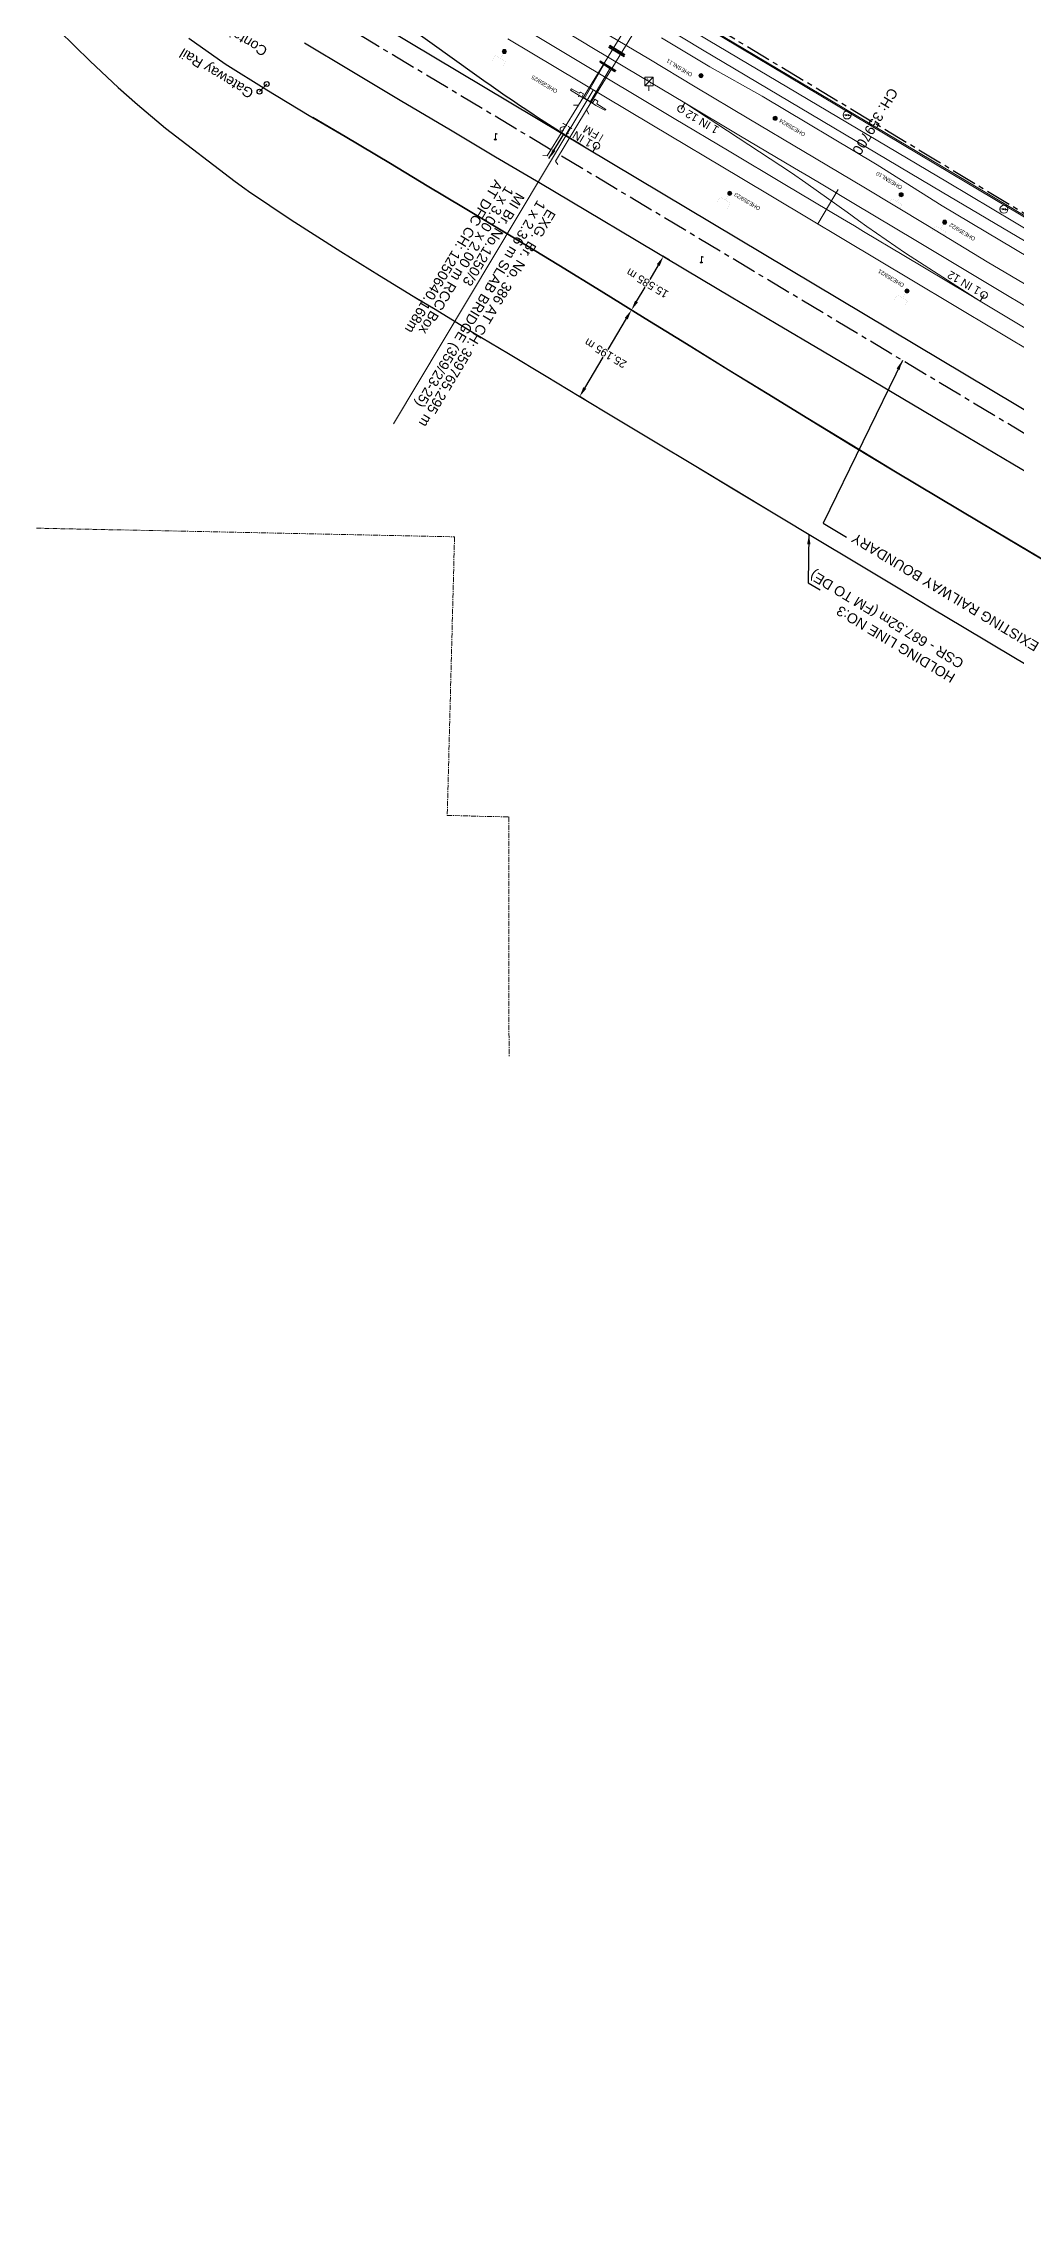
# Model space of a CAD drawing. Header units: metres. Extents: x 593168 to 611286, y 3401475 to 3412398.
# Drawn here: x 594166 to 594409, y 3411138 to 3411678 of the extents above; entities that cross this region are included whole.
import ezdxf
from ezdxf.enums import TextEntityAlignment as Align

# ---------------------------------------------------------------- set-up
doc = ezdxf.new("R2010")
doc.units = ezdxf.units.M
doc.header["$MEASUREMENT"] = 0
doc.linetypes.add('CENTER', pattern=[2, 1.25, -0.25, 0.25, -0.25])
doc.layers.get('Defpoints').update_dxf_attribs({"lineweight": 0})
for name, color, linetype, lineweight in [('BRIDGE DETAILS PLAN', 7, 'Continuous', 0), ('CANAL BOTTOM', 5, 'Continuous', 0), ('CANAL TOP', 5, 'Continuous', 0), ('Culvert Parapet', 7, 'Continuous', 0), ('DFCC BOUNDARY', 6, 'CENTER', 0), ('Electric Pole', 251, 'Continuous', 0), ('Exg track', 7, 'Continuous', 0), ('Existing IR Chainage', 7, 'Continuous', 0), ('Existing IR Track', 7, 'Continuous', 0), ('IR PROP. DETAILS', 190, 'Continuous', 18), ('Lamp_Post', 251, 'Continuous', 0), ('OHE MAST', 8, 'Continuous', 0), ('OHE MAST TEXT', 8, 'Continuous', 0), ('PROPOSED DFCC TRACK', 1, 'Continuous', 0), ('SFL', 7, 'Continuous', 0), ('Side Details', 251, 'Continuous', 0), ('Subroad Edge', 34, 'Continuous', 0), ('Track', 7, 'Continuous', 30), ('Wing Wall', 7, 'Continuous', 0), ('WL', 7, 'Continuous', 0)]:
    doc.layers.add(name, color=color, linetype=linetype, lineweight=lineweight)
doc.layers.add('Existing Railway Boundary', color=7, linetype='CENTER')
doc.layers.add('siding cl', color=7, linetype='Continuous')
doc.styles.add('CUT-FILL', font='cut-fill.shx', dxfattribs={"height": 2})
doc.styles.get("Standard").update_dxf_attribs({"font": 'arial.ttf'})
doc.styles.add('Style-Arial', font='arial.ttf')
doc.dimstyles.new('ISO-25', dxfattribs={"dimtxt": 2.5, "dimasz": 2.5, "dimexe": 1.25, "dimexo": 0.625, "dimtad": 1, "dimtxsty": 'Standard', "dimcen": 2.5, "dimadec": 0, "dimazin": 0, "dimtfac": 1, "dimtmove": 0, "dimatfit": 3, "dimfxl": 1, "dimarcsym": 0})
doc.dimstyles.get("Standard").update_dxf_attribs({"dimtxt": 2.5, "dimasz": 0.18, "dimexe": 0.18, "dimexo": 0.0625, "dimgap": 0.09, "dimtad": 0, "dimtih": 1, "dimtoh": 1, "dimdec": 3, "dimzin": 0, "dimdsep": 46, "dimtxsty": 'Standard', "dimcen": 0.09, "dimaunit": 1, "dimadec": 4, "dimazin": 0, "dimtfac": 1, "dimtdec": 3, "dimtofl": 0, "dimtmove": 0, "dimatfit": 3, "dimfxl": 1, "dimtolj": 1, "dimtzin": 0, "dimarcsym": 0})

# ---------------------------------------------------------------- blocks, each defined once
blk = doc.blocks.new('EP')
blk.add_hatch(color=8).paths.add_polyline_path([(-0.21, -0.05), (-0.21, 0.16), (-0.93, -0.01), (-0.31, 0.07), (-0.31, -0.19), (0.31, 0), (0.31, -0.24), (0.94, -0.01), (0.41, -0.1), (0.43, 0.15)])
at = {"color": 8}
for p, q in [((-0.93, -0.01), (-0.21, 0.16)), ((-0.31, 0.07), (-0.93, -0.01)), ((-0.31, -0.19), (-0.31, 0.07)), ((0.31, 0), (-0.31, -0.19)), ((-0.21, 0.16), (-0.21, -0.05)), ((-0.21, -0.05), (0.43, 0.15)), ((0.31, -0.24), (0.31, 0)), ((0.43, 0.15), (0.41, -0.1)), ((0.94, -0.01), (0.31, -0.24)), ((0.41, -0.1), (0.94, -0.01))]:
    blk.add_line(p, q, dxfattribs=at)
blk.add_circle((0, 0), 1, dxfattribs=at)
blk = doc.blocks.new('LP')
for points in [[(0, 0), (0, 1.5)], [(0.25, 1.35), (0.44, 1.35)]]:
    blk.add_lwpolyline(points)
for centre, radius, start, end in [((0.07, 0.99), 0.519, 57.6425, 97.3165), ((0.34, 1.33), 0.094, 11.7012, 168.0476)]:
    blk.add_arc(centre, radius, start, end)
at = {"extrusion": (0, 0, -1)}
blk.add_ellipse((0, 0.01), major_axis=(0.308, 0), ratio=0.400495, dxfattribs=at)
blk.add_ellipse((0.35, 1.36), major_axis=(0.0017, 0.0438), ratio=0.461056, start_param=1.74022, end_param=4.575836)
blk = doc.blocks.new('WL')
at = {"layer": 'WL'}
for p, q in [((1.07, 3.42), (-1.06, 3.42)), ((-1.06, 3.42), (-1.06, 1.29)), ((-1.06, 1.29), (1.07, 1.29)), ((0, 1.29), (0, 0)), ((1.07, 1.29), (1.07, 3.42))]:
    blk.add_line(p, q, dxfattribs=at)
blk.add_lwpolyline([(-1.06, 1.29), (1.07, 3.42)], dxfattribs=at)
at = {"layer": 'WL', "style": 'CUT-FILL'}
for s, p in [('W', (-0.08, 3.25)), ('L', (0.61, 2.26))]:
    blk.add_text(s, height=0.739, rotation=180, dxfattribs=at).set_placement(p)
blk = doc.blocks.new('OHE MAST')
h = blk.add_hatch(color=256)
h.dxf.hatch_style = 1
edge = h.paths.add_edge_path()
edge.add_arc((0, 0), 0.514, 0, 360)
at = {"const_width": 0.01}
for points in [[(1.5, 3.5), (1.5, 2), (-1.5, 2), (-1.5, 3.5)], [(0, 2), (0, 0)]]:
    blk.add_lwpolyline(points, dxfattribs=at)
blk.add_circle((0, 0), 0.514)
blk = doc.blocks.new('*D227')
at = {"layer": 'Defpoints', "color": 0, "linetype": 'ByBlock', "ltscale": 5, "transparency": 16777216}
for p in [(594313.05, 3411611.64), (594314.62, 3411610.7), (594301.7, 3411589.07)]:
    blk.add_point(p, dxfattribs=at)
at = {"layer": 'DFCC BOUNDARY', "color": 0, "linetype": 'ByBlock', "lineweight": -2, "ltscale": 5, "transparency": 16777216}
for p, q in [((594311.77, 3411609.5), (594307.18, 3411601.81)), ((594314.52, 3411610.77), (594312.94, 3411611.71)), ((594301.41, 3411592.16), (594306, 3411599.84)), ((594301.59, 3411589.14), (594300.02, 3411590.08))]:
    blk.add_line(p, q, dxfattribs=at)
at = {"layer": 'DFCC BOUNDARY', "color": 0, "linetype": 'ByBlock', "ltscale": 5, "transparency": 16777216}
for points in [[(594311.41, 3411609.71), (594312.13, 3411609.28), (594313.05, 3411611.64)], [(594301.05, 3411592.37), (594301.77, 3411591.95), (594300.13, 3411590.01)]]:
    blk.add_solid(points, dxfattribs=at)
at = {"layer": 'DFCC BOUNDARY', "color": 0, "linetype": 'ByBlock', "ltscale": 5, "transparency": 16777216, "insert": (594306.59, 3411600.83), "char_height": 2, "attachment_point": 5, "rotation": 149, "style": 'Style-Arial'}
blk.add_mtext('\\A1;25.195 m', dxfattribs=at)
blk = doc.blocks.new('TerminatorOpen_0.5')
at = {"color": 0, "linetype": 'ByBlock', "lineweight": -2}
for q in [(-1, 0.25), (-1, 0), (-1, -0.25)]:
    blk.add_line((0, 0), q, dxfattribs=at)
blk = doc.blocks.new('*D228')
at = {"layer": 'Defpoints', "color": 0, "linetype": 'ByBlock', "ltscale": 5, "transparency": 16777216}
for p in [(594321.04, 3411625.02), (594322.64, 3411624.06), (594314.66, 3411610.68)]:
    blk.add_point(p, dxfattribs=at)
at = {"layer": 'DFCC BOUNDARY', "color": 0, "linetype": 'ByBlock', "lineweight": -2, "ltscale": 5, "transparency": 16777216}
for p, q in [((594322.54, 3411624.13), (594320.94, 3411625.08)), ((594319.76, 3411622.87), (594317.64, 3411619.31)), ((594314.34, 3411613.78), (594316.46, 3411617.34)), ((594314.55, 3411610.75), (594312.95, 3411611.7))]:
    blk.add_line(p, q, dxfattribs=at)
at = {"layer": 'DFCC BOUNDARY', "color": 0, "linetype": 'ByBlock', "ltscale": 5, "transparency": 16777216}
for points in [[(594319.4, 3411623.09), (594320.12, 3411622.66), (594321.04, 3411625.02)], [(594313.98, 3411614), (594314.69, 3411613.57), (594313.05, 3411611.64)]]:
    blk.add_solid(points, dxfattribs=at)
at = {"layer": 'DFCC BOUNDARY', "color": 0, "linetype": 'ByBlock', "ltscale": 5, "transparency": 16777216, "insert": (594317.05, 3411618.33), "char_height": 2, "attachment_point": 5, "rotation": 149, "style": 'Style-Arial'}
blk.add_mtext('\\A1;15.585 m', dxfattribs=at)

msp = doc.modelspace()

# ---------------------------------------------------------------- linework, layer by layer
at = {"layer": 'BRIDGE DETAILS PLAN', "lineweight": 13, "flags": 128}
msp.add_lwpolyline([(594303.5179, 3411666.6283), (594253.6249, 3411583.1747)], dxfattribs=at)
at = {"layer": 'CANAL TOP'}
msp.add_point((594299.872, 3411665.033, 256.25), dxfattribs=at)
at = {"layer": 'Culvert Parapet'}
for points in [[(594309.1349, 3411671.4206, 256.8898), (594309.2068, 3411671.5417, 256.8748), (594305.2237, 3411673.9048, 256.8828), (594305.1514, 3411673.7829, 256.8828)], [(594305.164, 3411673.5779, 256.8288), (594305.219, 3411673.688, 256.8268), (594309.007, 3411671.2561, 256.7989), (594308.952, 3411671.146, 256.7989)], [(594307.3958, 3411677.253, 256.8998), (594307.4477, 3411677.4056, 256.8988), (594311.2697, 3411675.0841, 256.8828), (594311.2178, 3411674.9314, 256.8828)], [(594307.584, 3411677.6642, 256.8948), (594307.6947, 3411677.7944, 256.8918), (594311.4514, 3411675.5022, 256.8858), (594311.3408, 3411675.3721, 256.8858)], [(594300.7346, 3411664.9196, 256.7329), (594303.3391, 3411663.4309, 256.7229), (594303.3353, 3411663.3147, 256.7249), (594300.7308, 3411664.8034, 256.7249)]]:
    msp.add_polyline3d(points, close=True, dxfattribs=at)
at = {"layer": 'Exg track'}
for p, q in [((594326.3774, 3411663.4322), (594325.4527, 3411661.8777)), ((594400.2034, 3411613.8586), (594401.1281, 3411615.413))]:
    msp.add_line(p, q, dxfattribs=at)
for centre in [(594325.4527, 3411661.8777), (594401.1281, 3411615.413)]:
    msp.add_circle(centre, 0.8325, dxfattribs=at)
at = {"layer": 'Existing IR Chainage', "color": 7, "linetype": 'Continuous', "lineweight": 13, "flags": 128}
msp.add_lwpolyline([(594364.7278, 3411641.7686), (594359.5986, 3411633.1842)], dxfattribs=at)
at = {"layer": 'Existing IR Track', "color": 0, "flags": 128}
for points in [[(594417.5992, 3411608.9271), (594399.5198, 3411619.7442), (594384.0564, 3411628.9963), (594368.6384, 3411638.2355), (594360.8369, 3411642.9105), (594357.406, 3411644.9927), (594353.7573, 3411647.1055), (594339.9241, 3411655.3542), (594326.3774, 3411663.4322), (594314.9298, 3411670.2734), (594303.6159, 3411677.0347), (594286.9449, 3411687.0555)], [(594420.1297, 3411612.9446), (594401.8769, 3411623.6816), (594387.0146, 3411632.7944), (594371.0771, 3411642.3078), (594356.1377, 3411651.2254), (594342.38, 3411659.4544), (594329.0011, 3411667.4568), (594317.3967, 3411674.3946), (594306.037, 3411681.1861)], [(594769.2937, 3411411.5087), (594738.2403, 3411430.0717), (594719.6103, 3411441.1562), (594699.1271, 3411453.3433), (594680.2945, 3411464.6285), (594660.0293, 3411476.7721), (594641.4131, 3411487.8684), (594622.8963, 3411498.9055), (594608.1998, 3411507.7401), (594594.524, 3411515.9611), (594578.5731, 3411525.4629), (594563.6823, 3411534.332), (594531.0934, 3411553.682), (594512.9012, 3411564.5975), (594490.8917, 3411577.8038), (594460.5673, 3411595.9374), (594440.7721, 3411607.7861), (594423.4013, 3411618.1813), (594405.1079, 3411629.0825), (594390.6763, 3411637.6862), (594374.4748, 3411647.963), (594345.7222, 3411665.0587), (594332.625, 3411672.4152), (594320.5362, 3411679.6422)], [(594400.2034, 3411613.8586), (594381.5264, 3411625.8201), (594371.8819, 3411632.5261), (594369.7988, 3411634.0335), (594366.9228, 3411636.0969), (594359.782, 3411641.1706), (594356.6316, 3411643.4557), (594353.0498, 3411645.9409), (594326.3774, 3411663.4322)]]:
    msp.add_lwpolyline(points, dxfattribs=at)
at = {"layer": 'Existing IR Track', "color": 0, "lineweight": 15, "elevation": 257.2056, "flags": 128}
msp.add_lwpolyline([(594282.1972, 3411679.3861), (594318.1642, 3411657.9231), (594340.1859, 3411644.7751), (594383.1369, 3411619.0768), (594425.3721, 3411593.7691), (594453.7719, 3411576.7202), (594467.8182, 3411568.3123), (594475.5569, 3411563.6713), (594484.9634, 3411558.0262), (594498.4483, 3411549.9489), (594507.8199, 3411544.3186), (594513.2641, 3411541.073), (594519.479, 3411537.3528), (594529.471, 3411531.4105), (594555.8415, 3411515.6274), (594602.3217, 3411487.9196), (594644.358, 3411462.7925), (594729.3674, 3411411.9873), (594772.3499, 3411386.3259), (594785.0258, 3411378.7718), (594791.2193, 3411375.0548), (594818.8469, 3411358.491), (594868.668, 3411328.7776)], dxfattribs=at)
at = {"layer": 'Existing IR Track', "color": 0, "lineweight": 15, "flags": 128}
msp.add_lwpolyline([(594415.1901, 3411604.8896), (594400.2034, 3411613.8586), (594396.9799, 3411615.7885), (594381.0813, 3411625.2941), (594371.0603, 3411631.2828), (594368.8155, 3411632.6498), (594365.7936, 3411634.4414), (594351.369, 3411643.0257), (594337.5001, 3411651.3045), (594323.6996, 3411659.5426), (594312.5068, 3411666.2299), (594301.5499, 3411672.7762), (594284.5261, 3411683.0162)], dxfattribs=at)
at = {"layer": 'Existing Railway Boundary', "ltscale": 5}
for points in [[(595219.3757, 3411224.4926), (595139.956, 3411236.51), (595055.2514, 3411260.2607), (595055.2471, 3411260.3203), (595019.6301, 3411275.5296), (595019.8343, 3411275.5642), (594996.1386, 3411287.071), (594964.5551, 3411304.37), (594878.4143, 3411354.1285), (594195.4154, 3411765.8048), (594139.4384, 3411820.4266), (594013.2418, 3411902.9335), (593973.1737, 3411931.7423), (593936.2204, 3411951.7466)], [(594292.963, 3411651.7042), (594143.476, 3411741.3658)], [(595669.8324, 3410826.98), (595399.9234, 3410989.4837), (595291.6104, 3411053.682), (595288.8058, 3411055.0412), (595115.987, 3411159.9478), (595049.0891, 3411200.4805), (595006.8535, 3411223.7719), (594961.2843, 3411250.8487), (594295.035, 3411650.4615)]]:
    msp.add_lwpolyline(points, dxfattribs=at)
at = {"layer": 'IR PROP. DETAILS', "lineweight": 13}
msp.add_line((594303.3937, 3411651.1588), (594304.3252, 3411652.7092), dxfattribs=at)
at = {"layer": 'IR PROP. DETAILS', "lineweight": 30}
msp.add_lwpolyline([(594421.9153, 3411580.2998), (594200.4134, 3411712.7266)], dxfattribs=at)
msp.add_lwpolyline([(594303.3937, 3411651.1588, -0.01961253), (594274.4678, 3411670.1651), (594250.9423, 3411686.9796, 0.01962351), (594221.9997, 3411705.9959)], format="xyb", dxfattribs=at)
at = {"layer": 'IR PROP. DETAILS', "lineweight": 30, "const_width": 0.2}
msp.add_lwpolyline([(594305.9816, 3411655.497), (594304.9569, 3411653.7833)], dxfattribs=at)
at = {"layer": 'IR PROP. DETAILS'}
msp.add_circle((594304.3252, 3411652.7092), 0.8325, dxfattribs=at)
at = {"layer": 'PROPOSED DFCC TRACK', "color": 7, "linetype": 'Continuous', "flags": 128}
for points, elevation in [([(594298.5685, 3411662.8392), (594299.8046, 3411662.8229), (594313.6451, 3411685.4071), (594313.0662, 3411686.2862)], -0.0005), ([(594302.4256, 3411660.5697), (594301.8499, 3411661.6637), (594315.6904, 3411684.248), (594316.7364, 3411684.1313)], 0.0005)]:
    msp.add_lwpolyline(points, dxfattribs=dict(at, elevation=elevation))
at = {"layer": 'PROPOSED DFCC TRACK', "linetype": 'Continuous', "flags": 128}
for points, elevation in [([(594299.8046, 3411662.8229), (594292.0147, 3411650.163), (594290.9707, 3411650.2966)], -0.0005), ([(594301.8499, 3411661.6637), (594294.071, 3411648.8769), (594294.6481, 3411647.9968)], 0.0005)]:
    msp.add_lwpolyline(points, dxfattribs=dict(at, elevation=elevation))
at = {"layer": 'SFL'}
for points in [[(594301.2218, 3411664.3823, 255.5552), (594306.2172, 3411673.0733, 255.5972)], [(594307.7797, 3411672.0768, 255.5702), (594302.6974, 3411663.5362, 255.6072)]]:
    msp.add_polyline3d(points, dxfattribs=at)
at = {"layer": 'siding cl', "linetype": 'CENTER', "lineweight": 20}
msp.add_lwpolyline([(594040.5087, 3411559.6728), (594268.8794, 3411554.9823), (594267.0576, 3411485.3579), (594282.4637, 3411484.9548), (594282.4838, 3411425.1665)], dxfattribs=at)
at = {"layer": 'Subroad Edge'}
for points in [[(594743.4914, 3411433.5636, 256.252), (594625.8162, 3411503.3334, 256.1021), (594565.4057, 3411539.8208, 256.0261), (594494.0908, 3411582.2968, 256.191), (594426.3824, 3411623.0386, 256.0981), (594414.3151, 3411630.279, 256.0251), (594392.0459, 3411643.6024, 256.0181), (594332.2068, 3411679.0563, 256.141), (594277.4658, 3411712.2587, 256.196), (594236.9134, 3411736.3523, 256.168), (594204.317, 3411753.9367, 256.188), (594179.417, 3411772.9736, 256.324), (594168.7041, 3411785.0447, 256.251), (594160.2137, 3411800.1846, 256.271), (594124.6682, 3411830.2902, 256.418), (594103.7824, 3411844.1325, 256.5319), (594084.0928, 3411858.7686, 256.8268), (594068.7511, 3411869.013, 256.7349), (594027.3444, 3411891.9881, 256.8348)], [(594741.3132, 3411431.1755, 256.366), (594624.0587, 3411501.0332, 256.14), (594563.9086, 3411537.0264, 256.121), (594492.3074, 3411580.1653, 256.196), (594425.254, 3411620.5933, 256.132), (594413.1004, 3411627.8898, 256.0831), (594390.6829, 3411641.0931, 256.0761), (594330.8517, 3411676.6707, 256.183), (594275.8019, 3411709.961, 256.22), (594235.3906, 3411734.1183, 256.184), (594202.4252, 3411751.0938, 256.409), (594175.6376, 3411770.1478, 256.412), (594165.7046, 3411782.3655, 256.297), (594156.6771, 3411797.4123, 256.159), (594123.5115, 3411827.4402, 256.367), (594101.8387, 3411841.914, 256.5059), (594081.7943, 3411855.4943, 256.9168), (594063.7375, 3411866.4897, 256.8408), (594025.8282, 3411889.3214, 256.7929)]]:
    msp.add_polyline3d(points, dxfattribs=at)
at = {"layer": 'Track', "flags": 128}
for points in [[(594170.0313, 3411681.5296), (594177.8524, 3411673.8407), (594184.8976, 3411667.2899), (594189.7279, 3411662.9976), (594196.6987, 3411657.129), (594214.0942, 3411643.7433), (594216.536, 3411642.0038), (594217.4268, 3411641.3434), (594228.0357, 3411634.1921), (594240.5047, 3411626.2535), (594250.0964, 3411620.2937), (594259.6433, 3411614.4839), (594264.011, 3411611.8301), (594273.3588, 3411606.1498), (594282.3759, 3411600.7527), (594291.7654, 3411595.0833), (594299.9765, 3411590.106), (594309.4186, 3411584.4474), (594318.9572, 3411578.6799), (594328.7324, 3411572.8411), (594338.5139, 3411566.9246), (594349.3036, 3411560.4602), (594359.1383, 3411554.5388), (594369.2911, 3411548.4288), (594379.6588, 3411542.2232), (594387.9631, 3411537.2152), (594396.1786, 3411532.3103), (594408.6037, 3411524.9142), (594432.1487, 3411510.8596)], [(594202.517, 3411679.5778), (594211.6298, 3411673.1502), (594221.9753, 3411666.6316), (594232.5846, 3411660.2808), (594241.5395, 3411654.9706), (594252.8516, 3411648.2239), (594262.0749, 3411642.7198), (594271.1394, 3411637.2384), (594283.0257, 3411630.0665), (594294.9445, 3411622.858), (594305.5048, 3411616.35), (594316.4812, 3411609.5511), (594326.8222, 3411603.1569), (594337.2662, 3411596.7258), (594347.0019, 3411590.7457), (594357.1175, 3411584.5435), (594368.0839, 3411577.8296), (594379.051, 3411571.2087), (594389.7602, 3411564.8119), (594400.0795, 3411558.6513), (594428.6768, 3411541.6416)], [(594231.4245, 3411678.4229), (594242.7933, 3411671.6242), (594255.3029, 3411664.1222), (594267.8976, 3411656.6404), (594279.1035, 3411649.9555), (594290.3498, 3411643.3175), (594301.6638, 3411636.5766), (594314.2308, 3411629.0851), (594326.656, 3411621.7071), (594338.007, 3411614.9368), (594349.2518, 3411608.2709), (594360.7569, 3411601.4535), (594373.249, 3411594.0592), (594385.7503, 3411586.6295), (594397.0898, 3411579.8614), (594408.2979, 3411573.2092), (594418.45, 3411567.1836)], [(594221.9688, 3411668.1214), (594220.1606, 3411666.2273)], [(594428.68, 3411541.6406), (594400.0812, 3411558.6511), (594389.7612, 3411564.812), (594379.05, 3411571.21), (594368.0789, 3411577.8332), (594357.1101, 3411584.5485), (594346.994, 3411590.751), (594337.2573, 3411596.7317), (594326.8121, 3411603.1634), (594316.4703, 3411609.558), (594305.4942, 3411616.3566), (594294.9378, 3411622.8622), (594283.0224, 3411630.0685), (594271.1366, 3411637.2401), (594262.0735, 3411642.7206), (594252.8523, 3411648.2233), (594241.5413, 3411654.9693), (594233.4632, 3411659.7595)], [(594258.9772, 3411614.8892), (594264.0117, 3411611.8297), (594273.357, 3411606.1509), (594282.3731, 3411600.7545), (594291.7647, 3411595.0839), (594299.9746, 3411590.1074), (594309.4163, 3411584.4491), (594318.9543, 3411578.6819), (594328.7297, 3411572.8432), (594338.5117, 3411566.9264), (594349.3006, 3411560.4625), (594359.1363, 3411554.5406), (594369.288, 3411548.4314), (594379.6561, 3411542.2256), (594387.9599, 3411537.2179), (594396.1734, 3411532.3143), (594408.5985, 3411524.9183), (594432.1433, 3411510.8639)]]:
    msp.add_lwpolyline(points, dxfattribs=at)
at = {"layer": 'Track'}
for centre in [(594221.9688, 3411668.1214), (594220.1606, 3411666.2273)]:
    msp.add_circle(centre, 0.6073, dxfattribs=at)
at = {"layer": 'Wing Wall'}
msp.add_polyline3d([(594566.7658, 3411541.9324, 256.6079), (594744.8882, 3411435.4281, 256.4859), (594745.0535, 3411435.6549, 256.5019), (594566.907, 3411542.2043, 256.6069), (594427.6473, 3411625.4311, 256.285), (594393.1334, 3411645.9859, 256.411), (594319.6121, 3411689.8167, 256.9318), (594319.5385, 3411689.5439, 256.9258), (594392.9339, 3411645.7499, 256.42), (594427.4322, 3411625.1571, 256.31), (594566.7658, 3411541.9324, 256.6079)], dxfattribs=at)
for points in [[(594300.3026, 3411666.1019, 256.7619), (594301.1091, 3411665.6576, 256.7739), (594300.6645, 3411664.7993, 256.7329), (594299.7649, 3411665.3955, 256.7059), (594297.8445, 3411666.596, 256.7199), (594298.0621, 3411666.9361, 256.7059), (594299.9899, 3411665.8083, 256.7099)], [(594306.3788, 3411661.556, 256.6479), (594304.1818, 3411662.7524, 256.7849), (594303.3353, 3411663.3147, 256.7249), (594303.9511, 3411664.3487, 256.7919), (594304.6582, 3411663.8597, 256.8208), (594304.4238, 3411663.1829, 256.7939), (594306.67, 3411661.789, 256.7089)]]:
    msp.add_polyline3d(points, close=True, dxfattribs=at)

# ---------------------------------------------------------------- block references
at = {"layer": 'Electric Pole', "xscale": 0.9997078270007302, "yscale": 0.9997078270007302, "zscale": 0.9997078270007302}
for p in [(594366.9296, 3411660.3882, 257.8146), (594406.096, 3411636.8409, 257.6256)]:
    msp.add_blockref('EP', p, dxfattribs=at)
at = {"layer": 'Lamp_Post', "xscale": 0.9997078270007302, "yscale": 0.9997078270007302, "zscale": 0.9997078270007302}
for p in [(594279.0685, 3411654.2344, 258.6673), (594330.5517, 3411623.5119, 262.4392)]:
    msp.add_blockref('LP', p, dxfattribs=at)
at = {"layer": 'OHE MAST', "rotation": 149.0208306544456}
for p in [(594281.3289, 3411676.2561), (594330.4491, 3411670.2168), (594348.9767, 3411659.5734), (594337.615, 3411640.8154), (594380.4277, 3411640.4559), (594391.2995, 3411633.5963), (594381.8843, 3411616.422)]:
    msp.add_blockref('OHE MAST', p, dxfattribs=at)
at = {"layer": 'WL', "xscale": 0.9997078270007302, "yscale": 0.9997078270007302, "zscale": 0.9997078270007302}
msp.add_blockref('WL', (594317.4311, 3411666.3887, 256.9548), dxfattribs=at)

# ---------------------------------------------------------------- texts
at = {"layer": 'BRIDGE DETAILS PLAN', "color": 10, "style": 'Style-Arial'}
for s, p in [('AT DFC CH: 1250640.168m ', (594278.9296, 3411644.4059)), ('1 x 3.00 x 2.00 m RCC Box', (594281.6456, 3411642.8275)), ('MI Br. No.1250/3', (594284.3617, 3411641.2492))]:
    msp.add_text(s, height=2.5, rotation=239, dxfattribs=at).set_placement(p)
at = {"layer": 'BRIDGE DETAILS PLAN', "style": 'Style-Arial'}
for s, p in [('1 x 2.36 m SLAB BRIDGE (359/23-25)', (594289.6324, 3411639.2943)), ('EXG. Br. No. 386 AT CH: 359765.295 m', (594292.1325, 3411637.081))]:
    msp.add_text(s, height=2.5, rotation=239, dxfattribs=at).set_placement(p)
at = {"layer": 'Exg track'}
for p in [(594335.1036, 3411657.2612, 342.4782), (594400.5128, 3411617.0493, 171.058)]:
    msp.add_text('1 IN 12', height=2, rotation=149.797857, dxfattribs=at).set_placement(p)
at = {"layer": 'Existing IR Chainage', "color": 7, "lineweight": 0, "insert": (594369.1416, 3411650.7804), "char_height": 2.5, "attachment_point": 6, "rotation": 239.141564, "line_spacing_factor": 0.60036, "style": 'Style-Arial'}
msp.add_mtext('CH: 359700', dxfattribs=at)
at = {"layer": 'Existing IR Track', "color": 7, "lineweight": -3, "insert": (594394.8095, 3411521.5214), "char_height": 2.5, "width": 44.657309, "attachment_point": 4, "rotation": 149, "line_spacing_factor": 0.648}
msp.add_mtext('\\pxsm1;HOLDING LINE NO:3 \\PCSR - 687.52m (FM TO DE)', dxfattribs=at)
at = {"layer": 'Existing Railway Boundary', "linetype": 'Continuous', "ltscale": 5}
msp.add_text('EXISTING RAILWAY BOUNDARY', height=2.5, rotation=149, dxfattribs=at).set_placement((594369.0297, 3411556.0314, 613.7163), align=Align.RIGHT)
at = {"layer": 'IR PROP. DETAILS'}
for s, rotation, p in [('1 IN 12', 149.043959, (594303.5482, 3411653.8847, -171.8274)), ('FM', 150.386573, (594305.2313, 3411655.9993, -257.7411))]:
    msp.add_text(s, height=2, rotation=rotation, dxfattribs=at).set_placement(p)
at = {"layer": 'OHE MAST TEXT'}
for s, p in [('OHESNL11', (594328.4262, 3411670.732, 260.44)), ('OHE359/25', (594294.7209, 3411666.6281, 257.806)), ('OHE359/24', (594356.6173, 3411655.7921, 258.613)), ('OHESNL10', (594380.8053, 3411642.5655, 258.004)), ('OHE359/23', (594345.3849, 3411637.3003, 260.406)), ('OHE359/22', (594399.0874, 3411629.716, 258.043)), ('OHE359/21', (594381.2852, 3411618.152, 257.959))]:
    msp.add_text(s, height=1, rotation=149, dxfattribs=at).set_placement(p)
at = {"layer": 'Side Details'}
for s, p in [('Container Depot', (594222.4062, 3411677.0347, 613.7163)), ('Gateway Rail', (594218.9717, 3411666.4909, 613.7163))]:
    msp.add_text(s, height=2.5, rotation=149, dxfattribs=at).set_placement(p)

# ---------------------------------------------------------------- dimensions: what is measured, and where the dimension line sits
at = {"layer": 'DFCC BOUNDARY', "color": 7, "linetype": 'ByBlock', "ltscale": 5}
for p1, p2, distance, picture, middle in [((594314.6555, 3411610.6821), (594322.6437, 3411624.064), 1.8645, '*D228', (594317.0487, 3411618.3287)), ((594301.6989, 3411589.074), (594314.623, 3411610.7022), 1.8311, '*D227', (594306.5891, 3411600.8274))]:
    dim = msp.add_aligned_dim(p1=p1, p2=p2, distance=distance, dimstyle='Standard', override={"dimtxt": 2, "dimasz": 2.5, "dimexe": 0.125, "dimexo": 0.125, "dimgap": 0.125, "dimtad": 1, "dimtih": 0, "dimtoh": 0, "dimdec": 3, "dimzin": 11, "dimpost": ' m', "dimtxsty": 'Style-Arial', "dimsah": 1, "dimadec": 4, "dimazin": 3, "dimtmove": 2, "dimatfit": 1, "dimldrblk": 'TerminatorOpen_0.5', "dimfrac": 2, "dimtzin": 11}, dxfattribs=at)
    dim.commit()
    dim.dimension.update_dxf_attribs({"geometry": picture, "text_midpoint": middle, "text_rotation": 149})

# ---------------------------------------------------------------- leaders
at = {"layer": 'CANAL BOTTOM'}
msp.add_leader([(594292.4684, 3411649.4765, 0.0288), (594296.1719, 3411655.6273, 0.0288)], dimstyle='ISO-25', override={"dimtxt": 3, "dimasz": 2.5, "dimgap": 0.625, "dimtad": 0, "dimdec": 3, "dimzin": 2, "dimtdec": 3}, dxfattribs=at)
at = {"layer": 'Existing IR Track', "color": 7, "lineweight": -3}
msp.add_leader([(594357.4011, 3411555.5853), (594357.2286, 3411543.4936), (594360.1877, 3411541.7111)], dimstyle='ISO-25', override={"dimtxt": 3, "dimasz": 2.5, "dimtad": 0, "dimdec": 3, "dimzin": 2, "dimtdec": 3}, dxfattribs=at)
at = {"layer": 'Existing Railway Boundary', "linetype": 'Continuous', "ltscale": 5}
msp.add_leader([(594380.7341, 3411599.0596), (594360.9168, 3411558.3907), (594366.7818, 3411554.8577)], dimstyle='ISO-25', override={"dimtxt": 3, "dimasz": 2.5, "dimgap": 0.625, "dimtad": 0, "dimdec": 3, "dimzin": 2, "dimtdec": 3}, dxfattribs=at)

doc.saveas('drawing.dxf')
